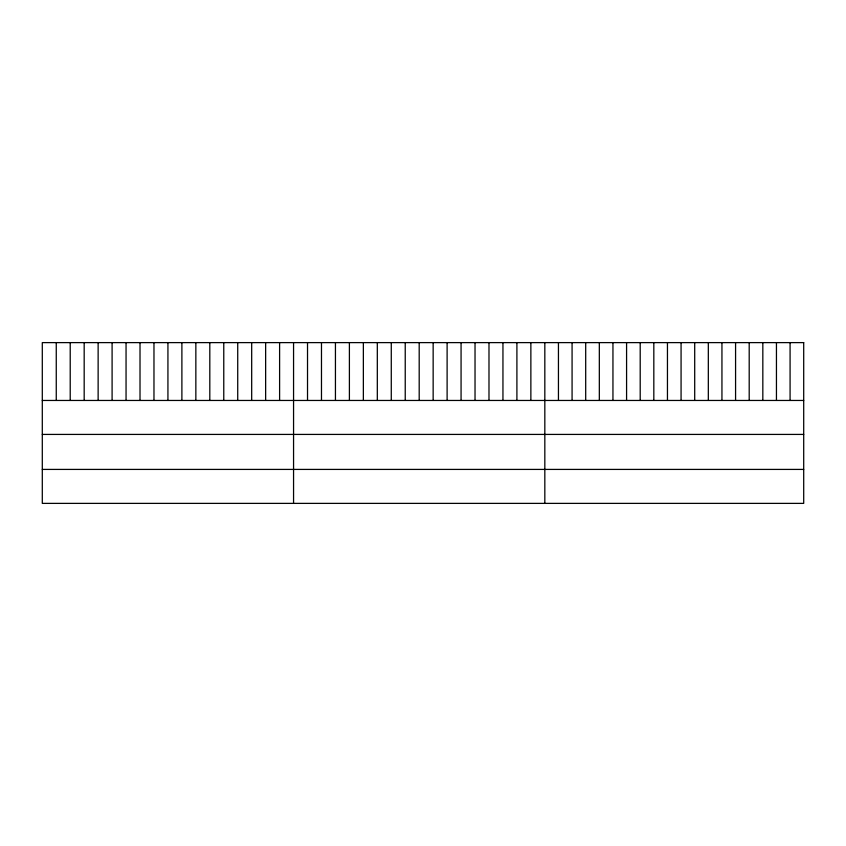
<?xml version="1.0" encoding="UTF-8"?>
<svg xmlns="http://www.w3.org/2000/svg" width="846" height="846" viewBox="0 0 846 846"><rect width="100%" height="100%" fill="white"/><g stroke="black" fill="none" stroke-linecap="round" stroke-linejoin="round"><path stroke-width="1.27" d="M42.3 400.454L803.7 400.454M42.3 434.421L803.7 434.421M42.3 469.414L803.7 469.414M790.079 342.619L790.079 400.454M776.448 342.619L776.448 400.454M762.828 342.619L762.828 400.454M749.196 342.619L749.196 400.454M735.576 342.619L735.576 400.454M721.945 342.619L721.945 400.454M708.324 342.619L708.324 400.454M694.703 342.619L694.703 400.454M681.072 342.619L681.072 400.454M667.452 342.619L667.452 400.454M653.821 342.619L653.821 400.454M640.2 342.619L640.2 400.454M626.579 342.619L626.579 400.454M612.948 342.619L612.948 400.454M599.328 342.619L599.328 400.454M585.696 342.619L585.696 400.454M572.076 342.619L572.076 400.454M558.445 342.619L558.445 400.454M544.824 342.619L544.824 503.381M530.865 342.619L530.865 400.454M516.906 342.619L516.906 400.454M502.947 342.619L502.947 400.454M488.988 342.619L488.988 400.454M475.029 342.619L475.029 400.454M461.07 342.619L461.07 400.454M447.111 342.619L447.111 400.454M433.152 342.619L433.152 400.454M419.193 342.619L419.193 400.454M405.234 342.619L405.234 400.454M391.275 342.619L391.275 400.454M377.316 342.619L377.316 400.454M363.357 342.619L363.357 400.454M349.398 342.619L349.398 400.454M335.439 342.619L335.439 400.454M321.48 342.619L321.48 400.454M307.521 342.619L307.521 400.454M293.562 342.619L293.562 503.381M279.603 342.619L279.603 400.454M265.644 342.619L265.644 400.454M251.685 342.619L251.685 400.454M237.726 342.619L237.726 400.454M223.767 342.619L223.767 400.454M209.808 342.619L209.808 400.454M195.849 342.619L195.849 400.454M181.89 342.619L181.89 400.454M167.931 342.619L167.931 400.454M153.972 342.619L153.972 400.454M140.013 342.619L140.013 400.454M126.054 342.619L126.054 400.454M112.095 342.619L112.095 400.454M98.136 342.619L98.136 400.454M84.177 342.619L84.177 400.454M70.218 342.619L70.218 400.454M56.259 342.619L56.259 400.454M803.7 342.619L42.3 342.619L42.3 503.381L803.7 503.381L803.7 342.619"/></g></svg>
